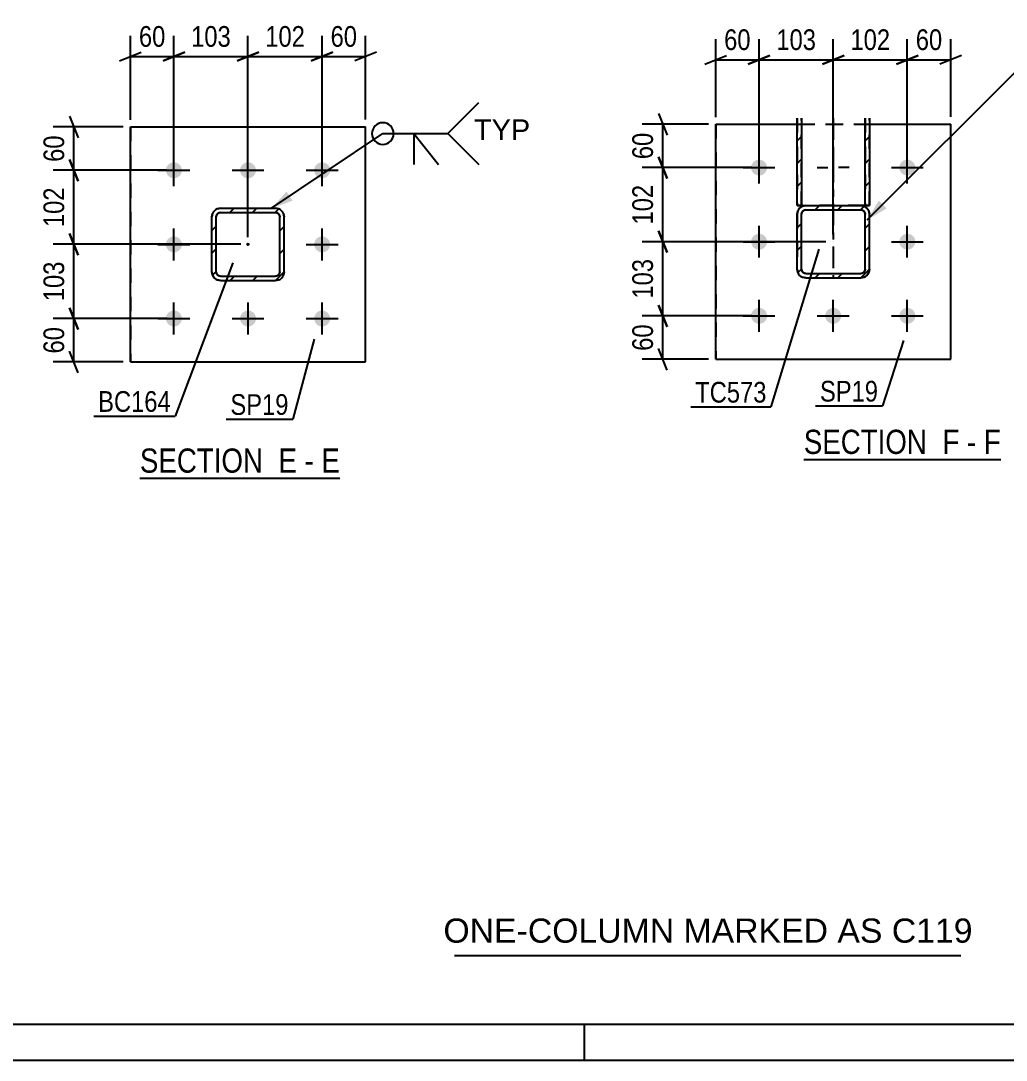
# Model space of a CAD drawing. Header units: millimetres. Extents: x 0 to 841, y 0 to 594.
# Drawn here: x 343 to 479.3, y 0 to 143.7 of the extents above; entities that cross this region are included whole.
import ezdxf

# ---------------------------------------------------------------- set-up
doc = ezdxf.new("R2010")
doc.units = ezdxf.units.MM
doc.linetypes.add('DXK_LINE_DOT2', pattern=[3.9198, 1.9599, -1.9599])
doc.linetypes.add('DXK_LINE_DOT3', pattern=[5.9187, 2.979, -0.9799, 0.9799, -0.9799])
doc.styles.add('Arial', font='ARIAL.TTF', dxfattribs={"height": 0.2})
doc.styles.add('Arial Narrow', font='ARIALN.TTF', dxfattribs={"height": 0.2})

# ---------------------------------------------------------------- blocks, each defined once
blk = doc.blocks.new('Unknown-284859361-1134')
at = {"color": 5, "linetype": 'Continuous'}
for p, q in [((5, 5), (836, 5)), ((421, 0), (421, 5)), ((0, 0), (841, 0))]:
    blk.add_line(p, q, dxfattribs=at)
blk = doc.blocks.new('Unknown-284859361-13 - 3768')
at = {"color": 6, "linetype": 'Continuous'}
blk.add_line((359.51, 80.5), (387.15, 80.5), dxfattribs=at)
at = {"color": 0, "linetype": 'Continuous'}
for points in [[(377.62, 81.25), (377.62, 84.75), (359.51, 84.75), (359.51, 81.25)], [(381.22, 81.25), (381.22, 84.75), (378.67, 84.75), (378.67, 81.25)], [(383.55, 81.25), (383.55, 84.75), (382.27, 84.75), (382.27, 81.25)], [(387.15, 81.25), (387.15, 84.75), (384.6, 84.75), (384.6, 81.25)]]:
    blk.add_wipeout(points, dxfattribs=at)
at = {"color": 7, "linetype": 'Continuous', "style": 'Arial Narrow'}
for s, p in [('SECTION ', (359.51, 81.25)), ('E', (378.67, 81.25)), ('E', (384.6, 81.25)), ('-', (382.27, 81.25))]:
    blk.add_text(s, height=3.34, dxfattribs=at).set_placement(p)
blk = doc.blocks.new('Unknown-284859361-16 - 7799')
at = {"color": 6, "linetype": 'Continuous'}
blk.add_line((451.31, 83.09), (478.53, 83.09), dxfattribs=at)
at = {"color": 0, "linetype": 'Continuous'}
for points in [[(469.42, 83.84), (469.42, 87.34), (451.31, 87.34), (451.31, 83.84)], [(472.81, 83.84), (472.81, 87.34), (470.47, 87.34), (470.47, 83.84)], [(475.14, 83.84), (475.14, 87.34), (473.86, 87.34), (473.86, 83.84)], [(478.53, 83.84), (478.53, 87.34), (476.19, 87.34), (476.19, 83.84)]]:
    blk.add_wipeout(points, dxfattribs=at)
at = {"color": 7, "linetype": 'Continuous', "style": 'Arial Narrow'}
for s, p in [('SECTION ', (451.31, 83.84)), ('F', (470.47, 83.84)), ('F', (476.19, 83.84)), ('-', (473.86, 83.84))]:
    blk.add_text(s, height=3.34, dxfattribs=at).set_placement(p)
blk = doc.blocks.new('Part-284859361-3807 - 3768')
at = {"linetype": 'Continuous'}
h = blk.add_hatch(dxfattribs=at)
h.set_pattern_fill('', scale=0.7, style=0, pattern_type=0)
h.set_pattern_definition([(45, (378.2557, 107.8179), (-1.57154, 1.57154), [])])
h.paths.add_polyline_path([(370.66, 107.82), (378.26, 107.82), (378.71, 107.91), (379.1, 108.17), (379.36, 108.56), (379.46, 109.02), (379.45, 116.62), (379.36, 117.08), (379.1, 117.47), (378.71, 117.73), (378.25, 117.82), (370.65, 117.82), (370.19, 117.73), (369.81, 117.46), (369.55, 117.08), (369.45, 116.62), (369.46, 109.02), (369.55, 108.56), (369.81, 108.17), (370.2, 107.91)])
h.paths.add_polyline_path([(370.1, 108.79), (370.06, 109.02), (370.05, 116.62), (370.1, 116.85), (370.23, 117.04), (370.42, 117.17), (370.65, 117.22), (378.25, 117.22), (378.48, 117.17), (378.68, 117.04), (378.81, 116.85), (378.85, 116.62), (378.86, 109.02), (378.81, 108.79), (378.68, 108.59), (378.49, 108.46), (378.26, 108.42), (370.66, 108.42), (370.43, 108.46), (370.23, 108.59)])
blk.add_hatch(color=246, dxfattribs=at).paths.add_polyline_path([(374.45, 112.72, -1), (374.45, 112.92, -1)])
at = {"color": 2, "linetype": 'Continuous'}
for p, q in [((369.55, 117.08), (369.45, 116.62)), ((369.46, 109.02), (369.45, 116.62)), ((370.05, 116.62), (370.1, 116.85)), ((370.06, 109.02), (370.05, 116.62)), ((370.23, 117.04), (370.1, 116.84)), ((370.1, 116.85), (370.23, 117.04)), ((370.65, 117.82), (370.19, 117.73)), ((370.42, 117.17), (370.23, 117.04)), ((370.23, 117.04), (370.42, 117.17)), ((370.42, 117.17), (370.65, 117.22)), ((370.65, 117.21), (370.42, 117.17)), ((370.65, 117.82), (378.25, 117.82)), ((370.65, 117.21), (370.65, 117.22)), ((370.65, 117.21), (378.25, 117.22)), ((370.65, 117.22), (378.25, 117.22)), ((378.71, 117.73), (378.25, 117.82)), ((378.25, 117.22), (378.25, 117.22)), ((378.48, 117.17), (378.25, 117.22)), ((378.25, 117.22), (378.48, 117.17)), ((378.68, 117.04), (378.48, 117.17)), ((378.48, 117.17), (378.68, 117.04)), ((378.81, 116.84), (378.68, 117.04)), ((378.68, 117.04), (378.81, 116.85)), ((378.81, 116.85), (378.85, 116.62)), ((378.86, 109.02), (378.85, 116.62)), ((379.45, 116.62), (379.36, 117.08)), ((379.46, 109.02), (379.45, 116.62)), ((369.46, 109.02), (369.55, 108.56)), ((370.1, 108.79), (370.06, 109.02)), ((370.23, 108.59), (370.1, 108.79)), ((370.66, 107.81), (370.2, 107.91)), ((370.2, 107.91), (370.66, 107.82)), ((370.43, 108.46), (370.23, 108.59)), ((370.66, 108.42), (370.43, 108.46)), ((370.66, 108.42), (378.26, 108.42)), ((370.66, 107.81), (378.26, 107.82)), ((370.66, 107.81), (370.66, 107.82)), ((370.66, 107.82), (378.26, 107.82)), ((378.49, 108.46), (378.26, 108.42)), ((378.71, 107.91), (378.26, 107.82)), ((378.26, 107.82), (378.71, 107.91)), ((378.26, 107.82), (378.26, 107.82)), ((378.68, 108.59), (378.49, 108.46)), ((378.81, 108.79), (378.68, 108.59)), ((378.86, 109.02), (378.81, 108.79)), ((379.36, 108.56), (379.46, 109.02))]:
    blk.add_line(p, q, dxfattribs=at)
at = {"color": 7, "linetype": 'DXK_LINE_DOT2'}
for p, q in [((369.45, 116.61), (369.55, 117.07)), ((369.45, 116.61), (369.45, 116.62)), ((369.46, 109.01), (369.45, 116.61)), ((370.1, 116.84), (370.05, 116.61)), ((370.05, 116.61), (370.05, 116.62)), ((370.06, 109.01), (370.05, 116.61)), ((370.1, 116.84), (370.1, 116.85)), ((370.19, 117.72), (370.65, 117.81)), ((370.65, 117.81), (378.25, 117.82)), ((370.65, 117.81), (370.65, 117.82)), ((378.25, 117.82), (378.25, 117.82)), ((378.25, 117.82), (378.71, 117.72)), ((378.85, 116.62), (378.81, 116.84)), ((378.85, 116.62), (378.85, 116.62)), ((378.86, 109.02), (378.85, 116.62)), ((379.36, 117.07), (379.45, 116.62)), ((379.46, 109.02), (379.45, 116.62)), ((379.45, 116.62), (379.45, 116.62)), ((369.46, 109.01), (369.46, 109.02)), ((369.55, 108.55), (369.46, 109.01)), ((369.46, 109.01), (369.46, 109.01)), ((370.06, 109.01), (370.06, 109.02)), ((370.06, 109.01), (370.1, 108.78)), ((370.1, 108.78), (370.23, 108.59)), ((370.23, 108.59), (370.43, 108.46)), ((370.43, 108.46), (370.66, 108.41)), ((370.66, 108.41), (370.66, 108.42)), ((370.66, 108.41), (378.26, 108.42)), ((378.26, 108.42), (378.48, 108.46)), ((378.26, 108.42), (378.26, 108.42)), ((378.48, 108.46), (378.68, 108.59)), ((378.68, 108.59), (378.81, 108.79)), ((378.81, 108.79), (378.86, 109.02)), ((378.86, 109.02), (378.86, 109.02)), ((379.46, 109.02), (379.36, 108.56)), ((379.36, 108.56), (379.36, 108.56)), ((379.46, 109.02), (379.46, 109.02))]:
    blk.add_line(p, q, dxfattribs=at)
at = {"color": 7, "linetype": 'DXK_LINE_DOT3'}
blk.add_line((374.46, 112.82), (374.45, 112.81), dxfattribs=at)
at = {"color": 246, "linetype": 'DXK_LINE_DOT2'}
blk.add_line((374.46, 112.82), (374.45, 112.81), dxfattribs=at)
at = {"color": 246, "linetype": 'Continuous'}
blk.add_circle((374.45, 112.82), 0.1, dxfattribs=at)
at = {"color": 2, "linetype": 'Continuous'}
for centre, start, end in [((370.65, 116.62), 112.5099, 157.5099), ((378.25, 116.62), 22.5099, 67.5099), ((370.66, 109.02), 202.5099, 247.5099), ((370.66, 109.01), 202.5099, 247.5099), ((378.26, 109.02), 292.5099, 337.5099), ((378.26, 109.02), 292.5099, 337.5099)]:
    blk.add_arc(centre, 1.2, start, end, dxfattribs=at)
at = {"color": 7, "linetype": 'DXK_LINE_DOT2'}
for centre, start, end in [((370.65, 116.61), 112.5099, 157.5099), ((378.25, 116.62), 22.5099, 67.5099)]:
    blk.add_arc(centre, 1.2, start, end, dxfattribs=at)
blk = doc.blocks.new('Part-284859361-3801 - 3768')
at = {"color": 2, "linetype": 'Continuous'}
for p, q in [((358.2, 129.06), (390.7, 129.07)), ((358.21, 96.56), (358.2, 129.06)), ((390.71, 96.57), (390.7, 129.07)), ((358.21, 96.56), (390.71, 96.57)), ((358.21, 96.56), (390.71, 96.57))]:
    blk.add_line(p, q, dxfattribs=at)
at = {"color": 7, "linetype": 'DXK_LINE_DOT2'}
for p, q in [((358.2, 129.06), (390.7, 129.07)), ((358.2, 129.06), (358.2, 129.06)), ((358.2, 129.06), (358.21, 96.56)), ((390.7, 129.07), (390.7, 129.07)), ((390.71, 96.57), (390.7, 129.07)), ((358.21, 96.56), (358.21, 96.56)), ((390.71, 96.57), (390.71, 96.57))]:
    blk.add_line(p, q, dxfattribs=at)
blk = doc.blocks.new('Bolt-284859361-3777 - 3768')
at = {"linetype": 'Continuous'}
for points in [[(364.11, 121.97), (363.88, 122.01), (363.67, 122.1), (363.48, 122.23), (363.33, 122.4), (363.21, 122.59), (363.13, 122.81), (363.1, 123.04), (363.12, 123.27), (363.19, 123.49), (363.3, 123.69), (363.45, 123.86), (363.63, 124), (363.84, 124.1), (364.07, 124.15), (364.3, 124.16), (364.52, 124.12), (364.73, 124.03), (364.92, 123.9), (365.08, 123.73), (365.2, 123.53), (365.27, 123.31), (365.3, 123.09), (365.28, 122.86), (365.22, 122.64), (365.11, 122.43), (364.96, 122.26), (364.77, 122.12), (364.56, 122.02), (364.34, 121.97)], [(374.36, 121.97), (374.13, 122.01), (373.92, 122.1), (373.73, 122.23), (373.58, 122.4), (373.46, 122.6), (373.38, 122.81), (373.35, 123.04), (373.37, 123.27), (373.44, 123.49), (373.55, 123.69), (373.7, 123.87), (373.88, 124.01), (374.09, 124.1), (374.32, 124.16), (374.55, 124.16), (374.77, 124.12), (374.98, 124.03), (375.17, 123.9), (375.33, 123.73), (375.45, 123.53), (375.52, 123.32), (375.55, 123.09), (375.53, 122.86), (375.47, 122.64), (375.36, 122.44), (375.21, 122.26), (375.02, 122.12), (374.81, 122.03), (374.59, 121.97)], [(384.61, 121.97), (384.38, 122.01), (384.17, 122.1), (383.98, 122.23), (383.83, 122.4), (383.71, 122.6), (383.63, 122.82), (383.6, 123.04), (383.62, 123.27), (383.69, 123.49), (383.8, 123.69), (383.95, 123.87), (384.13, 124.01), (384.34, 124.11), (384.57, 124.16), (384.8, 124.16), (385.02, 124.12), (385.23, 124.03), (385.42, 123.9), (385.58, 123.73), (385.7, 123.53), (385.77, 123.32), (385.8, 123.09), (385.78, 122.86), (385.72, 122.64), (385.61, 122.44), (385.46, 122.26), (385.27, 122.13), (385.06, 122.03), (384.84, 121.97)], [(364.11, 111.72), (363.89, 111.76), (363.67, 111.85), (363.49, 111.98), (363.33, 112.15), (363.21, 112.34), (363.13, 112.56), (363.1, 112.79), (363.12, 113.02), (363.19, 113.24), (363.3, 113.44), (363.45, 113.61), (363.64, 113.75), (363.84, 113.85), (364.07, 113.9), (364.3, 113.91), (364.52, 113.87), (364.73, 113.78), (364.92, 113.65), (365.08, 113.48), (365.2, 113.28), (365.28, 113.06), (365.3, 112.84), (365.29, 112.61), (365.22, 112.39), (365.11, 112.18), (364.96, 112.01), (364.77, 111.87), (364.57, 111.77), (364.34, 111.72)], [(384.61, 111.72), (384.39, 111.76), (384.17, 111.85), (383.99, 111.98), (383.83, 112.15), (383.71, 112.35), (383.63, 112.57), (383.6, 112.79), (383.62, 113.02), (383.69, 113.24), (383.8, 113.44), (383.95, 113.62), (384.14, 113.76), (384.34, 113.86), (384.57, 113.91), (384.8, 113.91), (385.02, 113.87), (385.23, 113.78), (385.42, 113.65), (385.58, 113.48), (385.7, 113.28), (385.78, 113.07), (385.8, 112.84), (385.79, 112.61), (385.72, 112.39), (385.61, 112.19), (385.46, 112.01), (385.27, 111.88), (385.07, 111.78), (384.84, 111.72)], [(364.11, 101.47), (363.89, 101.51), (363.68, 101.6), (363.49, 101.73), (363.33, 101.9), (363.21, 102.09), (363.14, 102.31), (363.11, 102.54), (363.13, 102.77), (363.19, 102.99), (363.3, 103.19), (363.45, 103.36), (363.64, 103.5), (363.85, 103.6), (364.07, 103.65), (364.3, 103.66), (364.52, 103.62), (364.74, 103.53), (364.93, 103.4), (365.08, 103.23), (365.2, 103.03), (365.28, 102.81), (365.31, 102.59), (365.29, 102.36), (365.22, 102.14), (365.11, 101.93), (364.96, 101.76), (364.78, 101.62), (364.57, 101.52), (364.34, 101.47)], [(374.36, 101.47), (374.14, 101.51), (373.93, 101.6), (373.74, 101.73), (373.58, 101.9), (373.46, 102.1), (373.39, 102.31), (373.36, 102.54), (373.38, 102.77), (373.44, 102.99), (373.55, 103.19), (373.7, 103.37), (373.89, 103.51), (374.1, 103.6), (374.32, 103.66), (374.55, 103.66), (374.77, 103.62), (374.99, 103.53), (375.18, 103.4), (375.33, 103.23), (375.45, 103.03), (375.53, 102.82), (375.56, 102.59), (375.54, 102.36), (375.47, 102.14), (375.36, 101.94), (375.21, 101.76), (375.03, 101.62), (374.82, 101.53), (374.59, 101.47)], [(384.61, 101.47), (384.39, 101.51), (384.18, 101.6), (383.99, 101.73), (383.83, 101.9), (383.71, 102.1), (383.64, 102.32), (383.61, 102.54), (383.63, 102.77), (383.69, 102.99), (383.8, 103.19), (383.95, 103.37), (384.14, 103.51), (384.35, 103.61), (384.57, 103.66), (384.8, 103.66), (385.02, 103.62), (385.24, 103.53), (385.43, 103.4), (385.58, 103.23), (385.7, 103.03), (385.78, 102.82), (385.81, 102.59), (385.79, 102.36), (385.72, 102.14), (385.61, 101.94), (385.46, 101.76), (385.28, 101.63), (385.07, 101.53), (384.84, 101.47)]]:
    blk.add_hatch(color=1, dxfattribs=at).paths.add_polyline_path(points)
at = {"color": 1, "linetype": 'Continuous'}
for p, q in [((364.2, 120.86), (364.2, 125.26)), ((374.45, 120.86), (374.45, 125.26)), ((384.7, 120.86), (384.7, 125.26)), ((362, 123.06), (366.4, 123.06)), ((372.25, 123.06), (376.65, 123.06)), ((382.5, 123.06), (386.9, 123.07)), ((364.2, 110.61), (364.2, 115.01)), ((384.7, 110.61), (384.7, 115.01)), ((362, 112.81), (366.4, 112.81)), ((382.5, 112.81), (386.9, 112.82)), ((364.21, 100.36), (364.21, 104.76)), ((374.46, 100.36), (374.46, 104.76)), ((384.71, 100.36), (384.71, 104.76)), ((362.01, 102.56), (366.41, 102.56)), ((372.26, 102.56), (376.66, 102.56)), ((382.51, 102.56), (386.91, 102.57))]:
    blk.add_line(p, q, dxfattribs=at)
blk = doc.blocks.new('Bolt-284859361-7846 - 7799')
at = {"linetype": 'Continuous'}
for points in [[(444.4, 122.6), (444.24, 122.77), (444.12, 122.96), (444.05, 123.18), (444.02, 123.41), (444.04, 123.64), (444.11, 123.86), (444.22, 124.06), (444.37, 124.23), (444.55, 124.37), (444.76, 124.47), (444.98, 124.52), (445.21, 124.53), (445.44, 124.48), (445.65, 124.4), (445.84, 124.26), (446, 124.1), (446.12, 123.9), (446.19, 123.68), (446.22, 123.45), (446.2, 123.22), (446.13, 123), (446.02, 122.8), (445.87, 122.63), (445.69, 122.49), (445.48, 122.39), (445.26, 122.34), (445.03, 122.34), (444.8, 122.38), (444.59, 122.47)], [(464.9, 122.6), (464.74, 122.77), (464.62, 122.97), (464.55, 123.19), (464.52, 123.41), (464.54, 123.64), (464.61, 123.86), (464.72, 124.06), (464.87, 124.24), (465.05, 124.38), (465.26, 124.47), (465.48, 124.53), (465.71, 124.53), (465.94, 124.49), (466.15, 124.4), (466.34, 124.27), (466.5, 124.1), (466.62, 123.9), (466.69, 123.69), (466.72, 123.46), (466.7, 123.23), (466.63, 123.01), (466.52, 122.81), (466.37, 122.63), (466.19, 122.49), (465.98, 122.4), (465.76, 122.34), (465.53, 122.34), (465.3, 122.38), (465.09, 122.47)], [(444.4, 112.35), (444.25, 112.52), (444.13, 112.71), (444.05, 112.93), (444.02, 113.16), (444.04, 113.39), (444.11, 113.61), (444.22, 113.81), (444.37, 113.98), (444.55, 114.12), (444.76, 114.22), (444.99, 114.27), (445.22, 114.28), (445.44, 114.23), (445.65, 114.15), (445.84, 114.01), (446, 113.85), (446.12, 113.65), (446.19, 113.43), (446.22, 113.2), (446.2, 112.97), (446.14, 112.75), (446.02, 112.55), (445.87, 112.38), (445.69, 112.24), (445.48, 112.14), (445.26, 112.09), (445.03, 112.09), (444.8, 112.13), (444.59, 112.22)], [(464.9, 112.35), (464.75, 112.52), (464.63, 112.72), (464.55, 112.94), (464.52, 113.16), (464.54, 113.39), (464.61, 113.61), (464.72, 113.81), (464.87, 113.99), (465.05, 114.13), (465.26, 114.22), (465.49, 114.28), (465.72, 114.28), (465.94, 114.24), (466.15, 114.15), (466.34, 114.02), (466.5, 113.85), (466.62, 113.65), (466.69, 113.44), (466.72, 113.21), (466.7, 112.98), (466.64, 112.76), (466.52, 112.56), (466.37, 112.38), (466.19, 112.24), (465.98, 112.15), (465.76, 112.09), (465.53, 112.09), (465.3, 112.13), (465.09, 112.22)], [(444.4, 102.1), (444.25, 102.27), (444.13, 102.46), (444.05, 102.68), (444.02, 102.91), (444.04, 103.14), (444.11, 103.36), (444.22, 103.56), (444.37, 103.73), (444.55, 103.87), (444.76, 103.97), (444.99, 104.02), (445.22, 104.03), (445.44, 103.98), (445.65, 103.9), (445.84, 103.76), (446, 103.6), (446.12, 103.4), (446.19, 103.18), (446.22, 102.95), (446.2, 102.72), (446.14, 102.5), (446.03, 102.3), (445.88, 102.13), (445.69, 101.99), (445.48, 101.89), (445.26, 101.84), (445.03, 101.84), (444.8, 101.88), (444.59, 101.97)], [(454.65, 102.1), (454.5, 102.27), (454.38, 102.47), (454.3, 102.68), (454.27, 102.91), (454.29, 103.14), (454.36, 103.36), (454.47, 103.56), (454.62, 103.74), (454.8, 103.87), (455.01, 103.97), (455.24, 104.02), (455.47, 104.03), (455.69, 103.99), (455.9, 103.9), (456.09, 103.77), (456.25, 103.6), (456.37, 103.4), (456.44, 103.18), (456.47, 102.96), (456.45, 102.73), (456.39, 102.51), (456.28, 102.3), (456.13, 102.13), (455.94, 101.99), (455.73, 101.89), (455.51, 101.84), (455.28, 101.84), (455.05, 101.88), (454.84, 101.97)], [(464.9, 102.1), (464.75, 102.27), (464.63, 102.47), (464.55, 102.69), (464.52, 102.91), (464.54, 103.14), (464.61, 103.36), (464.72, 103.56), (464.87, 103.74), (465.05, 103.88), (465.26, 103.97), (465.49, 104.03), (465.72, 104.03), (465.94, 103.99), (466.15, 103.9), (466.34, 103.77), (466.5, 103.6), (466.62, 103.4), (466.69, 103.19), (466.72, 102.96), (466.7, 102.73), (466.64, 102.51), (466.53, 102.31), (466.38, 102.13), (466.19, 101.99), (465.98, 101.9), (465.76, 101.84), (465.53, 101.84), (465.3, 101.88), (465.09, 101.97)]]:
    blk.add_hatch(color=1, dxfattribs=at).paths.add_polyline_path(points)
at = {"color": 1, "linetype": 'Continuous'}
for p, q in [((445.12, 121.23), (445.12, 125.63)), ((455.37, 125.63), (455.37, 124.17)), ((465.62, 121.24), (465.62, 125.64)), ((442.92, 123.43), (447.32, 123.43)), ((453.17, 123.43), (454.64, 123.43)), ((455.37, 121.23), (455.37, 122.7)), ((457.57, 123.43), (456.1, 123.43)), ((463.42, 123.43), (467.82, 123.44)), ((445.12, 110.98), (445.12, 115.38)), ((465.62, 110.99), (465.62, 115.39)), ((442.92, 113.18), (447.32, 113.18)), ((463.42, 113.18), (467.82, 113.19)), ((445.12, 100.73), (445.12, 105.13)), ((455.37, 100.73), (455.37, 105.13)), ((465.62, 100.74), (465.62, 105.14)), ((442.92, 102.93), (447.32, 102.93)), ((453.17, 102.93), (457.57, 102.93)), ((463.42, 102.93), (467.82, 102.94))]:
    blk.add_line(p, q, dxfattribs=at)
blk = doc.blocks.new('Part-284859361-7842 - 7799')
at = {"linetype": 'Continuous'}
h = blk.add_hatch(dxfattribs=at)
h.set_pattern_fill('', scale=0.7, style=0, pattern_type=0)
h.set_pattern_definition([(45, (450.3697, 130.2682), (-1.57154, 1.57154), [])])
h.paths.add_polyline_path([(450.97, 130.27), (450.37, 130.27), (450.37, 118.18), (450.97, 118.18)])
h = blk.add_hatch(dxfattribs=at)
h.set_pattern_fill('', scale=0.7, style=0, pattern_type=0)
h.set_pattern_definition([(45, (459.7697, 130.2682), (-1.57154, 1.57154), [])])
h.paths.add_polyline_path([(460.37, 130.27), (459.77, 130.27), (459.77, 118.19), (460.37, 118.19)])
at = {"color": 7, "linetype": 'DXK_LINE_DOT2'}
for p, q in [((450.37, 130.27), (450.37, 118.18)), ((450.97, 118.18), (450.97, 130.27)), ((459.77, 130.27), (459.77, 118.18)), ((460.37, 118.18), (460.37, 130.27)), ((450.37, 118.18), (450.46, 118.18)), ((450.46, 118.18), (450.72, 118.18)), ((450.72, 118.18), (451.11, 118.18)), ((451.11, 118.18), (459.63, 118.18)), ((459.4, 118.18), (451.57, 118.18)), ((459.6, 118.18), (459.4, 118.18)), ((459.73, 118.18), (459.6, 118.18)), ((459.63, 118.18), (460.02, 118.18)), ((459.77, 118.18), (459.73, 118.18)), ((460.02, 118.18), (460.28, 118.18)), ((460.28, 118.18), (460.37, 118.18))]:
    blk.add_line(p, q, dxfattribs=at)
at = {"color": 2, "linetype": 'Continuous'}
for p, q in [((450.37, 118.18), (450.37, 130.27)), ((450.97, 130.27), (450.97, 118.18)), ((459.77, 118.19), (459.77, 130.27)), ((460.37, 130.27), (460.37, 118.19)), ((450.37, 118.18), (450.37, 118.18)), ((450.97, 118.18), (450.37, 118.18)), ((450.97, 118.18), (450.97, 118.18)), ((451.02, 118.18), (450.97, 118.18)), ((451.15, 118.18), (451.02, 118.18)), ((451.15, 118.18), (451.57, 118.18)), ((459.77, 118.18), (459.77, 118.19)), ((460.37, 118.19), (459.77, 118.19)), ((460.37, 118.19), (460.37, 118.18))]:
    blk.add_line(p, q, dxfattribs=at)
at = {"color": 7, "linetype": 'DXK_LINE_DOT3'}
blk.add_line((455.37, 130.27), (455.37, 108.18), dxfattribs=at)
blk = doc.blocks.new('Part-284859361-7802 - 7799')
at = {"linetype": 'Continuous'}
h = blk.add_hatch(dxfattribs=at)
h.set_pattern_fill('', scale=0.7, style=0, pattern_type=0)
h.set_pattern_definition([(45, (459.1736, 108.185), (-1.57154, 1.57154), [])])
h.paths.add_polyline_path([(451.57, 108.18), (459.17, 108.18), (459.63, 108.28), (460.02, 108.54), (460.28, 108.93), (460.37, 109.39), (460.37, 116.99), (460.28, 117.44), (460.02, 117.83), (459.63, 118.09), (459.17, 118.18), (451.57, 118.18), (451.11, 118.09), (450.72, 117.83), (450.46, 117.44), (450.37, 116.98), (450.37, 109.38), (450.46, 108.92), (450.72, 108.54), (451.11, 108.27)])
h.paths.add_polyline_path([(451.02, 109.15), (450.97, 109.38), (450.97, 116.98), (451.02, 117.21), (451.15, 117.41), (451.34, 117.54), (451.57, 117.58), (459.17, 117.58), (459.4, 117.54), (459.6, 117.41), (459.73, 117.21), (459.77, 116.99), (459.77, 109.39), (459.73, 109.16), (459.6, 108.96), (459.4, 108.83), (459.17, 108.78), (451.57, 108.78), (451.34, 108.83), (451.15, 108.96)])
at = {"color": 7, "linetype": 'DXK_LINE_DOT2'}
for p, q in [((451.11, 118.09), (451.57, 118.18)), ((451.57, 118.18), (459.17, 118.18)), ((459.17, 118.18), (459.63, 118.09)), ((450.37, 116.98), (450.46, 117.44)), ((450.37, 116.98), (450.37, 109.38)), ((451.02, 117.21), (450.97, 116.98)), ((450.97, 109.38), (450.97, 116.98)), ((451.15, 117.41), (451.02, 117.21)), ((451.34, 117.54), (451.15, 117.41)), ((451.57, 117.58), (451.34, 117.54)), ((451.57, 117.58), (459.17, 117.58)), ((459.4, 117.54), (459.17, 117.58)), ((459.77, 116.98), (459.73, 117.21)), ((459.77, 109.38), (459.77, 116.98)), ((460.28, 117.44), (460.37, 116.98)), ((460.37, 109.38), (460.37, 116.98)), ((450.46, 108.92), (450.37, 109.38)), ((450.37, 109.38), (450.37, 109.38)), ((450.97, 109.38), (451.02, 109.15)), ((459.73, 109.15), (459.77, 109.38)), ((460.37, 109.38), (460.28, 108.93)), ((451.02, 109.15), (451.15, 108.96)), ((451.57, 108.18), (451.11, 108.27)), ((451.15, 108.96), (451.34, 108.83)), ((451.34, 108.83), (451.57, 108.78)), ((451.57, 108.78), (459.17, 108.78)), ((451.57, 108.18), (459.17, 108.18)), ((451.57, 108.18), (451.57, 108.18)), ((459.17, 108.78), (459.4, 108.83)), ((459.63, 108.28), (459.17, 108.18)), ((459.4, 108.83), (459.6, 108.96)), ((459.6, 108.96), (459.73, 109.15))]:
    blk.add_line(p, q, dxfattribs=at)
at = {"color": 2, "linetype": 'Continuous'}
for p, q in [((451.57, 118.18), (451.11, 118.09)), ((451.57, 118.18), (451.57, 118.18)), ((451.57, 118.18), (459.17, 118.18)), ((459.17, 118.18), (459.17, 118.18)), ((459.63, 118.09), (459.17, 118.18)), ((450.46, 117.44), (450.37, 116.98)), ((450.37, 116.98), (450.37, 116.98)), ((450.37, 109.38), (450.37, 116.98)), ((450.97, 116.98), (451.02, 117.21)), ((450.97, 116.98), (450.97, 116.98)), ((450.97, 109.38), (450.97, 116.98)), ((451.02, 117.21), (451.15, 117.41)), ((451.15, 117.41), (451.34, 117.54)), ((451.34, 117.54), (451.57, 117.58)), ((451.57, 117.58), (451.57, 117.58)), ((451.57, 117.58), (459.17, 117.58)), ((459.17, 117.58), (459.17, 117.58)), ((459.17, 117.58), (459.4, 117.54)), ((459.6, 117.41), (459.4, 117.54)), ((459.4, 117.54), (459.6, 117.41)), ((459.73, 117.21), (459.6, 117.41)), ((459.6, 117.41), (459.73, 117.21)), ((459.73, 117.21), (459.77, 116.99)), ((459.77, 116.99), (459.77, 116.98)), ((459.77, 109.39), (459.77, 116.99)), ((460.37, 116.99), (460.28, 117.44)), ((460.37, 116.99), (460.37, 116.98)), ((460.37, 109.39), (460.37, 116.99)), ((450.37, 109.38), (450.37, 109.38)), ((450.37, 109.38), (450.46, 108.92)), ((450.97, 109.38), (450.97, 109.38)), ((451.02, 109.15), (450.97, 109.38)), ((459.77, 109.39), (459.73, 109.16)), ((459.77, 109.39), (459.77, 109.38)), ((460.28, 108.93), (460.37, 109.39)), ((460.37, 109.39), (460.37, 109.38)), ((451.15, 108.96), (451.02, 109.15)), ((451.11, 108.27), (451.57, 108.18)), ((451.34, 108.83), (451.15, 108.96)), ((451.57, 108.78), (451.34, 108.83)), ((451.57, 108.78), (451.57, 108.78)), ((451.57, 108.78), (459.17, 108.78)), ((451.57, 108.18), (451.57, 108.18)), ((451.57, 108.18), (459.17, 108.18)), ((459.4, 108.83), (459.17, 108.78)), ((459.17, 108.78), (459.17, 108.78)), ((459.17, 108.18), (459.63, 108.28)), ((459.17, 108.18), (459.17, 108.18)), ((459.6, 108.96), (459.4, 108.83)), ((459.73, 109.16), (459.6, 108.96))]:
    blk.add_line(p, q, dxfattribs=at)
at = {"color": 7, "linetype": 'DXK_LINE_DOT3'}
blk.add_line((455.37, 113.19), (455.37, 113.18), dxfattribs=at)
at = {"color": 7, "linetype": 'DXK_LINE_DOT2'}
for centre, start, end in [((451.57, 116.98), 112.5099, 157.5099), ((459.17, 116.98), 22.5099, 67.5099), ((451.57, 109.38), 247.3966, 247.51), ((459.17, 109.38), 292.5099, 337.5099)]:
    blk.add_arc(centre, 1.2, start, end, dxfattribs=at)
at = {"color": 2, "linetype": 'Continuous'}
for centre, start, end in [((451.57, 116.98), 112.5099, 157.5099), ((459.17, 116.98), 22.5099, 67.5099), ((451.57, 109.38), 202.5099, 247.3965), ((451.57, 109.38), 202.5099, 247.5099), ((459.17, 109.38), 292.5099, 337.5099)]:
    blk.add_arc(centre, 1.2, start, end, dxfattribs=at)
blk = doc.blocks.new('Part-284859361-7813 - 7799')
at = {"color": 7, "linetype": 'DXK_LINE_DOT2'}
for p, q in [((439.12, 129.43), (471.62, 129.44)), ((439.12, 129.43), (439.12, 96.93)), ((450.37, 129.43), (460.37, 129.43)), ((471.62, 96.94), (471.62, 129.44)), ((439.12, 96.93), (471.62, 96.94))]:
    blk.add_line(p, q, dxfattribs=at)
at = {"color": 2, "linetype": 'Continuous'}
for p, q in [((439.12, 129.43), (439.12, 129.43)), ((439.12, 96.93), (439.12, 129.43)), ((439.12, 129.43), (450.37, 129.43)), ((460.37, 129.43), (471.62, 129.44)), ((471.62, 129.44), (471.62, 129.44)), ((471.62, 96.94), (471.62, 129.44)), ((439.12, 96.93), (471.62, 96.94)), ((439.12, 96.93), (439.12, 96.93)), ((471.62, 96.94), (471.62, 96.94))]:
    blk.add_line(p, q, dxfattribs=at)
blk = doc.blocks.new('StraightDimension-284859361-3892 - 3768')
at = {"color": 7, "linetype": 'Continuous'}
for p, q in [((349.78, 114.34), (350.98, 111.34)), ((373.46, 112.84), (347.53, 112.84)), ((350.38, 102.56), (350.38, 112.84)), ((350.98, 101.06), (349.78, 104.06)), ((363.21, 102.56), (347.53, 102.56))]:
    blk.add_line(p, q, dxfattribs=at)
at = {"color": 0}
blk.add_wipeout([(349.63, 111.04), (345.43, 111.04), (345.43, 104.36), (349.63, 104.36)], dxfattribs=at)
at = {"color": 3, "style": 'Arial Narrow'}
blk.add_text('103', height=2.863, rotation=90.0002, dxfattribs=at).set_placement((349.03, 104.96))
blk = doc.blocks.new('StraightDimension-284859361-3837 - 3768')
at = {"color": 7, "linetype": 'Continuous'}
for p, q in [((358.2, 130.06), (358.2, 141.64)), ((364.2, 124.06), (364.2, 141.64)), ((356.7, 138.19), (359.7, 139.39)), ((358.2, 138.79), (364.2, 138.79)), ((365.7, 139.39), (362.7, 138.19))]:
    blk.add_line(p, q, dxfattribs=at)
at = {"color": 0}
blk.add_wipeout([(363.63, 139.54), (363.63, 143.74), (358.77, 143.74), (358.77, 139.54)], dxfattribs=at)
at = {"color": 3, "style": 'Arial Narrow'}
blk.add_text('60', height=2.863, dxfattribs=at).set_placement((359.37, 140.14))
blk = doc.blocks.new('StraightDimension-284859361-3847 - 3768')
at = {"color": 7, "linetype": 'Continuous'}
for p, q in [((364.2, 124.06), (364.2, 141.64)), ((374.45, 113.81), (374.45, 141.64)), ((362.7, 138.19), (365.7, 139.39)), ((364.2, 138.79), (374.45, 138.79)), ((375.95, 139.39), (372.95, 138.19))]:
    blk.add_line(p, q, dxfattribs=at)
at = {"color": 0}
blk.add_wipeout([(372.67, 139.54), (372.67, 143.74), (365.99, 143.74), (365.99, 139.54)], dxfattribs=at)
at = {"color": 3, "style": 'Arial Narrow'}
blk.add_text('103', height=2.863, dxfattribs=at).set_placement((366.59, 140.14))
blk = doc.blocks.new('StraightDimension-284859361-3855 - 3768')
at = {"color": 7, "linetype": 'Continuous'}
for p, q in [((374.45, 113.81), (374.45, 141.64)), ((384.7, 124.06), (384.7, 141.64)), ((372.95, 138.19), (375.95, 139.39)), ((374.45, 138.79), (384.7, 138.79)), ((386.2, 139.39), (383.2, 138.19))]:
    blk.add_line(p, q, dxfattribs=at)
at = {"color": 0}
blk.add_wipeout([(382.92, 139.54), (382.92, 143.74), (376.24, 143.74), (376.24, 139.54)], dxfattribs=at)
at = {"color": 3, "style": 'Arial Narrow'}
blk.add_text('102', height=2.863, dxfattribs=at).set_placement((376.84, 140.14))
blk = doc.blocks.new('StraightDimension-284859361-3863 - 3768')
at = {"color": 7, "linetype": 'Continuous'}
for p, q in [((384.7, 124.06), (384.7, 141.64)), ((390.7, 130.07), (390.7, 141.64)), ((383.2, 138.19), (386.2, 139.39)), ((384.7, 138.79), (390.7, 138.79)), ((392.2, 139.39), (389.2, 138.19))]:
    blk.add_line(p, q, dxfattribs=at)
at = {"color": 0}
blk.add_wipeout([(390.13, 139.54), (390.13, 143.74), (385.27, 143.74), (385.27, 139.54)], dxfattribs=at)
at = {"color": 3, "style": 'Arial Narrow'}
blk.add_text('60', height=2.863, dxfattribs=at).set_placement((385.87, 140.14))
blk = doc.blocks.new('StraightDimension-284859361-3874 - 3768')
at = {"color": 7, "linetype": 'Continuous'}
for p, q in [((349.78, 130.56), (350.98, 127.56)), ((357.2, 129.06), (347.53, 129.06)), ((350.38, 123.06), (350.38, 129.06)), ((350.98, 121.56), (349.78, 124.56)), ((363.2, 123.06), (347.53, 123.06))]:
    blk.add_line(p, q, dxfattribs=at)
at = {"color": 0}
blk.add_wipeout([(349.63, 128.49), (345.43, 128.49), (345.43, 123.63), (349.63, 123.63)], dxfattribs=at)
at = {"color": 3, "style": 'Arial Narrow'}
blk.add_text('60', height=2.863, rotation=90.0002, dxfattribs=at).set_placement((349.03, 124.23))
blk = doc.blocks.new('StraightDimension-284859361-3884 - 3768')
at = {"color": 7, "linetype": 'Continuous'}
for p, q in [((349.78, 124.56), (350.98, 121.56)), ((363.2, 123.06), (347.53, 123.06)), ((350.38, 112.84), (350.38, 123.06)), ((350.98, 111.34), (349.78, 114.34)), ((373.46, 112.84), (347.53, 112.84))]:
    blk.add_line(p, q, dxfattribs=at)
at = {"color": 0}
blk.add_wipeout([(349.63, 121.29), (345.43, 121.29), (345.43, 114.61), (349.63, 114.61)], dxfattribs=at)
at = {"color": 3, "style": 'Arial Narrow'}
blk.add_text('102', height=2.863, rotation=90.0002, dxfattribs=at).set_placement((349.03, 115.21))
blk = doc.blocks.new('StraightDimension-284859361-3900 - 3768')
at = {"color": 7, "linetype": 'Continuous'}
for p, q in [((349.78, 104.06), (350.98, 101.06)), ((363.21, 102.56), (347.53, 102.56)), ((350.38, 96.56), (350.38, 102.56)), ((350.98, 95.06), (349.78, 98.06)), ((357.21, 96.56), (347.53, 96.56))]:
    blk.add_line(p, q, dxfattribs=at)
at = {"color": 0}
blk.add_wipeout([(349.63, 101.99), (345.43, 101.99), (345.43, 97.13), (349.63, 97.13)], dxfattribs=at)
at = {"color": 3, "style": 'Arial Narrow'}
blk.add_text('60', height=2.863, rotation=90.0002, dxfattribs=at).set_placement((349.03, 97.73))
blk = doc.blocks.new('StraightDimension-284859361-8718 - 7799')
at = {"color": 7, "linetype": 'Continuous'}
for p, q in [((445.12, 124.43), (445.12, 141.19)), ((455.38, 114.19), (455.38, 141.19)), ((443.62, 137.74), (446.62, 138.94)), ((445.12, 138.34), (455.38, 138.34)), ((456.88, 138.94), (453.88, 137.74))]:
    blk.add_line(p, q, dxfattribs=at)
at = {"color": 0}
blk.add_wipeout([(453.59, 139.09), (453.59, 143.29), (446.91, 143.29), (446.91, 139.09)], dxfattribs=at)
at = {"color": 3, "style": 'Arial Narrow'}
blk.add_text('103', height=2.863, dxfattribs=at).set_placement((447.51, 139.69))
blk = doc.blocks.new('StraightDimension-284859361-8753 - 7799')
at = {"color": 7, "linetype": 'Continuous'}
for p, q in [((431.2, 130.93), (432.4, 127.93)), ((438.12, 129.43), (428.95, 129.43)), ((431.8, 123.43), (431.8, 129.43)), ((432.4, 121.93), (431.2, 124.93)), ((444.12, 123.43), (428.95, 123.43))]:
    blk.add_line(p, q, dxfattribs=at)
at = {"color": 0}
blk.add_wipeout([(431.05, 128.86), (426.85, 128.86), (426.85, 124), (431.05, 124)], dxfattribs=at)
at = {"color": 3, "style": 'Arial Narrow'}
blk.add_text('60', height=2.863, rotation=90.0002, dxfattribs=at).set_placement((430.45, 124.6))
blk = doc.blocks.new('StraightDimension-284859361-8716 - 7799')
at = {"color": 7, "linetype": 'Continuous'}
for p, q in [((465.62, 124.44), (465.62, 141.19)), ((471.62, 130.44), (471.62, 141.19)), ((464.12, 137.74), (467.12, 138.94)), ((465.62, 138.34), (471.62, 138.34)), ((473.12, 138.94), (470.12, 137.74))]:
    blk.add_line(p, q, dxfattribs=at)
at = {"color": 0}
blk.add_wipeout([(471.05, 139.09), (471.05, 143.29), (466.19, 143.29), (466.19, 139.09)], dxfattribs=at)
at = {"color": 3, "style": 'Arial Narrow'}
blk.add_text('60', height=2.863, dxfattribs=at).set_placement((466.79, 139.69))
blk = doc.blocks.new('StraightDimension-284859361-8717 - 7799')
at = {"color": 7, "linetype": 'Continuous'}
for p, q in [((455.38, 114.19), (455.38, 141.19)), ((465.62, 124.44), (465.62, 141.19)), ((453.88, 137.74), (456.88, 138.94)), ((455.38, 138.34), (465.62, 138.34)), ((467.12, 138.94), (464.12, 137.74))]:
    blk.add_line(p, q, dxfattribs=at)
at = {"color": 0}
blk.add_wipeout([(463.84, 139.09), (463.84, 143.29), (457.16, 143.29), (457.16, 139.09)], dxfattribs=at)
at = {"color": 3, "style": 'Arial Narrow'}
blk.add_text('102', height=2.863, dxfattribs=at).set_placement((457.76, 139.69))
blk = doc.blocks.new('StraightDimension-284859361-8719 - 7799')
at = {"color": 7, "linetype": 'Continuous'}
for p, q in [((439.12, 130.43), (439.12, 141.19)), ((445.12, 124.43), (445.12, 141.19)), ((437.62, 137.74), (440.62, 138.94)), ((439.12, 138.34), (445.12, 138.34)), ((446.62, 138.94), (443.62, 137.74))]:
    blk.add_line(p, q, dxfattribs=at)
at = {"color": 0}
blk.add_wipeout([(444.55, 139.09), (444.55, 143.29), (439.69, 143.29), (439.69, 139.09)], dxfattribs=at)
at = {"color": 3, "style": 'Arial Narrow'}
blk.add_text('60', height=2.863, dxfattribs=at).set_placement((440.29, 139.69))
blk = doc.blocks.new('StraightDimension-284859361-8754 - 7799')
at = {"color": 7, "linetype": 'Continuous'}
for p, q in [((431.2, 124.93), (432.4, 121.93)), ((444.12, 123.43), (428.95, 123.43)), ((431.8, 113.18), (431.8, 123.43)), ((432.4, 111.68), (431.2, 114.68)), ((454.37, 113.18), (428.95, 113.18))]:
    blk.add_line(p, q, dxfattribs=at)
at = {"color": 0}
blk.add_wipeout([(431.05, 121.65), (426.85, 121.65), (426.85, 114.97), (431.05, 114.97)], dxfattribs=at)
at = {"color": 3, "style": 'Arial Narrow'}
blk.add_text('102', height=2.863, rotation=90.0002, dxfattribs=at).set_placement((430.45, 115.57))
blk = doc.blocks.new('StraightDimension-284859361-8755 - 7799')
at = {"color": 7, "linetype": 'Continuous'}
for p, q in [((431.2, 114.68), (432.4, 111.68)), ((454.37, 113.18), (428.95, 113.18)), ((431.8, 102.93), (431.8, 113.18)), ((432.4, 101.43), (431.2, 104.43)), ((444.12, 102.93), (428.95, 102.93))]:
    blk.add_line(p, q, dxfattribs=at)
at = {"color": 0}
blk.add_wipeout([(431.05, 111.4), (426.85, 111.4), (426.85, 104.72), (431.05, 104.72)], dxfattribs=at)
at = {"color": 3, "style": 'Arial Narrow'}
blk.add_text('103', height=2.863, rotation=90.0002, dxfattribs=at).set_placement((430.45, 105.32))
blk = doc.blocks.new('StraightDimension-284859361-8756 - 7799')
at = {"color": 7, "linetype": 'Continuous'}
for p, q in [((431.2, 104.43), (432.4, 101.43)), ((444.12, 102.93), (428.95, 102.93)), ((431.8, 96.93), (431.8, 102.93)), ((432.4, 95.43), (431.2, 98.43)), ((438.12, 96.93), (428.95, 96.93))]:
    blk.add_line(p, q, dxfattribs=at)
at = {"color": 0}
blk.add_wipeout([(431.05, 102.36), (426.85, 102.36), (426.85, 97.5), (431.05, 97.5)], dxfattribs=at)
at = {"color": 3, "style": 'Arial Narrow'}
blk.add_text('60', height=2.863, rotation=90.0002, dxfattribs=at).set_placement((430.45, 98.1))
blk = doc.blocks.new('Unknown-284859361-16848')
at = {"color": 7, "linetype": 'Continuous'}
blk.add_line((403, 14.5), (473, 14.5), dxfattribs=at)
at = {"color": 7, "style": 'Arial'}
blk.add_text('ONE-COLUMN MARKED AS C119', height=3.3428, dxfattribs=at).set_placement((401.47, 16.25))
blk = doc.blocks.new('Mark-284859361-3803 - 3768')
at = {"color": 0}
blk.add_wipeout([(363.77, 89.66), (363.77, 92.66), (353.73, 92.66), (353.73, 89.66)], dxfattribs=at)
blk.add_wipeout([(363.77, 89.66), (363.77, 92.66), (353.73, 92.66), (353.73, 89.66)], dxfattribs=at)
at = {"color": 30, "linetype": 'Continuous'}
for p in [(372.34, 110.27), (353.13, 89.06)]:
    blk.add_line(p, (364.37, 89.06), dxfattribs=at)
at = {"color": 3, "style": 'Arial Narrow'}
blk.add_text('BC164', height=2.863, dxfattribs=at).set_placement((353.73, 89.66))
blk = doc.blocks.new('WeldMark-284859361-3910 - 3768')
at = {"linetype": 'Continuous'}
blk.add_hatch(color=30, dxfattribs=at).paths.add_polyline_path([(380.61, 118.86), (377.71, 117.81), (379.78, 120.11)])
at = {"color": 30, "linetype": 'Continuous'}
for p, q in [((377.71, 117.81), (393.09, 128.14)), ((393.09, 128.14), (402.09, 128.14))]:
    blk.add_line(p, q, dxfattribs=at)
at = {"color": 3, "linetype": 'Continuous'}
for q in [(400.8, 123.85), (397.37, 123.85)]:
    blk.add_line((397.37, 128.14), q, dxfattribs=at)
for start, end in [(90, 270), (270, 90)]:
    blk.add_arc((393.09, 128.14), 1.5, start, end, dxfattribs=at)
at = {"color": 0, "linetype": 'Continuous'}
blk.add_wipeout([(413.46, 127.24), (413.46, 130.24), (405.69, 130.24), (405.69, 127.24)], dxfattribs=at)
blk.add_wipeout([(413.46, 127.24), (413.46, 130.24), (405.69, 130.24), (405.69, 127.24)], dxfattribs=at)
at = {"color": 3, "linetype": 'Continuous'}
for q in [(406.37, 132.42), (406.37, 123.85)]:
    blk.add_line((402.09, 128.14), q, dxfattribs=at)
at = {"color": 3, "linetype": 'Continuous', "style": 'Arial'}
blk.add_text('TYP', height=2.865, dxfattribs=at).set_placement((405.69, 127.24))
blk = doc.blocks.new('Mark-284859361-3797 - 3768')
at = {"color": 0}
blk.add_wipeout([(380.06, 89.24), (380.06, 92.24), (372.02, 92.24), (372.02, 89.24)], dxfattribs=at)
blk.add_wipeout([(380.06, 89.24), (380.06, 92.24), (372.02, 92.24), (372.02, 89.24)], dxfattribs=at)
at = {"color": 30, "linetype": 'Continuous'}
for p in [(383.59, 99.69), (371.42, 88.64)]:
    blk.add_line(p, (380.66, 88.64), dxfattribs=at)
at = {"color": 3, "style": 'Arial Narrow'}
blk.add_text('SP19', height=2.863, dxfattribs=at).set_placement((372.02, 89.24))
blk = doc.blocks.new('Mark-284859361-8805 - 7799')
at = {"color": 0}
blk.add_wipeout([(446.15, 90.94), (446.15, 93.94), (436.29, 93.94), (436.29, 90.94)], dxfattribs=at)
blk.add_wipeout([(446.15, 90.94), (446.15, 93.94), (436.29, 93.94), (436.29, 90.94)], dxfattribs=at)
at = {"color": 30, "linetype": 'Continuous'}
for p in [(453.4, 112.17), (435.69, 90.34)]:
    blk.add_line(p, (446.75, 90.34), dxfattribs=at)
at = {"color": 3, "style": 'Arial Narrow'}
blk.add_text('TC573', height=2.863, dxfattribs=at).set_placement((436.29, 90.94))
blk = doc.blocks.new('Mark-284859361-8808 - 7799')
at = {"color": 0}
blk.add_wipeout([(461.58, 91.08), (461.58, 94.08), (453.54, 94.08), (453.54, 91.08)], dxfattribs=at)
blk.add_wipeout([(461.58, 91.08), (461.58, 94.08), (453.54, 94.08), (453.54, 91.08)], dxfattribs=at)
at = {"color": 30, "linetype": 'Continuous'}
for p in [(465.08, 99.52), (452.94, 90.48)]:
    blk.add_line(p, (462.18, 90.48), dxfattribs=at)
at = {"color": 3, "style": 'Arial Narrow'}
blk.add_text('SP19', height=2.863, dxfattribs=at).set_placement((453.54, 91.08))
blk = doc.blocks.new('WeldMark-284859361-14680 - 7799')
at = {"linetype": 'Continuous'}
blk.add_hatch(color=30, dxfattribs=at).paths.add_polyline_path([(462.73, 117.79), (460.08, 116.2), (461.67, 118.85)])
at = {"color": 30, "linetype": 'Continuous'}
for p, q in [((460.08, 116.2), (482.02, 138.1)), ((482.02, 138.1), (491.02, 138.1))]:
    blk.add_line(p, q, dxfattribs=at)
at = {"color": 3, "linetype": 'Continuous'}
for q in [(489.73, 133.82), (486.3, 133.82)]:
    blk.add_line((486.3, 138.1), q, dxfattribs=at)
for start, end in [(90, 270), (270, 90)]:
    blk.add_arc((482.02, 138.1), 1.5, start, end, dxfattribs=at)
at = {"color": 0, "linetype": 'Continuous'}
blk.add_wipeout([(502.39, 137.2), (502.39, 140.2), (494.62, 140.2), (494.62, 137.2)], dxfattribs=at)
blk.add_wipeout([(502.39, 137.2), (502.39, 140.2), (494.62, 140.2), (494.62, 137.2)], dxfattribs=at)
at = {"color": 3, "linetype": 'Continuous'}
for q in [(495.3, 142.39), (495.3, 133.82)]:
    blk.add_line((491.02, 138.1), q, dxfattribs=at)
at = {"color": 3, "linetype": 'Continuous', "style": 'Arial'}
blk.add_text('TYP', height=2.865, dxfattribs=at).set_placement((494.62, 137.2))

msp = doc.modelspace()

# ---------------------------------------------------------------- block references
for name in ['Unknown-284859361-1134', 'Part-284859361-7813 - 7799', 'Part-284859361-7842 - 7799', 'Part-284859361-3801 - 3768', 'Bolt-284859361-3777 - 3768', 'Bolt-284859361-7846 - 7799', 'Part-284859361-7802 - 7799', 'Part-284859361-3807 - 3768', 'Unknown-284859361-16848']:
    msp.add_blockref(name, (0, 0))

# ---------------------------------------------------------------- next in the draw order: block references
for name in ['StraightDimension-284859361-3837 - 3768', 'StraightDimension-284859361-8718 - 7799', 'StraightDimension-284859361-8716 - 7799', 'StraightDimension-284859361-3892 - 3768', 'Unknown-284859361-16 - 7799', 'Unknown-284859361-13 - 3768']:
    msp.add_blockref(name, (0, 0))

# ---------------------------------------------------------------- next in the draw order: block references
for name in ['StraightDimension-284859361-3847 - 3768', 'StraightDimension-284859361-8717 - 7799', 'StraightDimension-284859361-8753 - 7799', 'StraightDimension-284859361-3900 - 3768']:
    msp.add_blockref(name, (0, 0))

# ---------------------------------------------------------------- next in the draw order: block references
for name in ['StraightDimension-284859361-3855 - 3768', 'StraightDimension-284859361-8719 - 7799', 'WeldMark-284859361-14680 - 7799', 'StraightDimension-284859361-3874 - 3768', 'Mark-284859361-3803 - 3768']:
    msp.add_blockref(name, (0, 0))

# ---------------------------------------------------------------- next in the draw order: block references
for name in ['StraightDimension-284859361-3863 - 3768', 'StraightDimension-284859361-3884 - 3768', 'StraightDimension-284859361-8754 - 7799', 'Mark-284859361-3797 - 3768']:
    msp.add_blockref(name, (0, 0))

# ---------------------------------------------------------------- next in the draw order: block references
for name in ['WeldMark-284859361-3910 - 3768', 'StraightDimension-284859361-8755 - 7799']:
    msp.add_blockref(name, (0, 0))

# ---------------------------------------------------------------- next in the draw order: block references
msp.add_blockref('StraightDimension-284859361-8756 - 7799', (0, 0))

# ---------------------------------------------------------------- next in the draw order: block references
msp.add_blockref('Mark-284859361-8805 - 7799', (0, 0))

# ---------------------------------------------------------------- next in the draw order: block references
msp.add_blockref('Mark-284859361-8808 - 7799', (0, 0))

doc.saveas('drawing.dxf')
